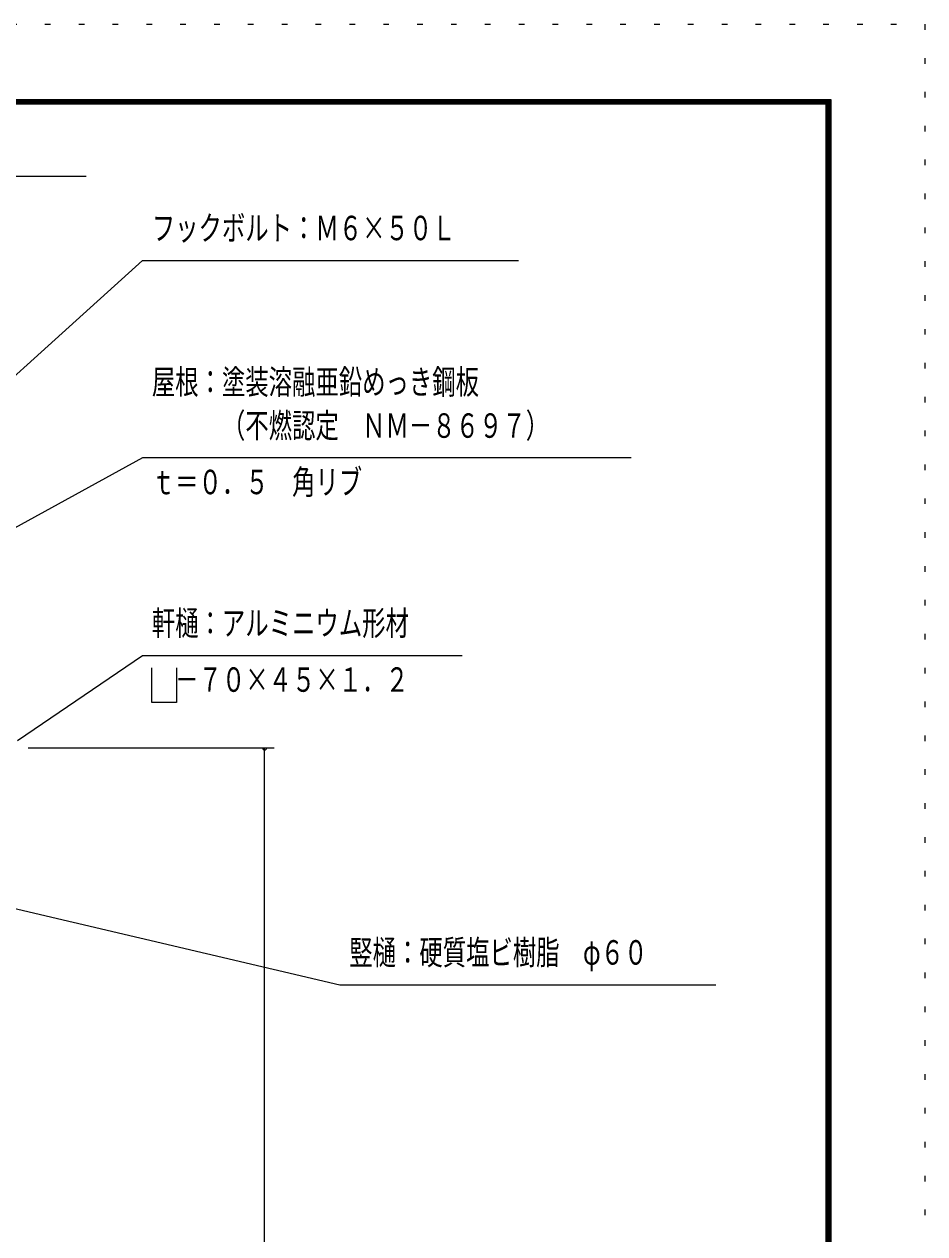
# Model space of a CAD drawing. Units: millimetres, scale not verified. Extents: x -25848 to 25858, y -10500 to 10500.
# Drawn here: x 21068 to 25858, y 4071 to 10500 of the extents above; entities that cross this region are included whole.
import ezdxf
from ezdxf.enums import TextEntityAlignment as Align

# ---------------------------------------------------------------- set-up
doc = ezdxf.new("R2010")
doc.units = ezdxf.units.MM
doc.header["$LTSCALE"] = 60
doc.linetypes.add('USER4', pattern=[3, 0.5, -2.5])
for name, color, linetype, lineweight in [('0-A_2-52DIM', 3, 'Continuous', 18), ('0-C_F-F1PAPER', 5, 'Continuous', 18), ('0-D_F-E_J_ADD', 5, 'USER4', 18)]:
    doc.layers.add(name, color=color, linetype=linetype, lineweight=lineweight)
doc.styles.add('ＭＳ ゴシック', font='')
doc.styles.get('ＭＳ ゴシック').set_extended_font_data('MS Gothic')

msp = doc.modelspace()

# ---------------------------------------------------------------- linework, layer by layer
at = {"layer": '0-A_2-52DIM'}
for p, q in [((21396.65, 9689.93), (19246.64, 9689.93)), ((22396.65, 6652.53), (21088.89, 6652.53)), ((22356.65, 6652.53), (22336.65, 6652.53)), ((22346.65, -900.07), (22346.65, 6652.53))]:
    msp.add_line(p, q, dxfattribs=at)
for points in [[(19985.58, 7699.55), (21696.64, 9244.93), (23696.64, 9244.93)], [(24296.64, 8194.93), (21696.64, 8194.93), (20440.35, 7506.15)], [(21032.71, 6692.54), (21696.64, 7144.93), (23396.65, 7144.93)], [(21878.29, 7078.88), (21878.29, 6894.93), (21746.65, 6894.93), (21746.65, 7078.88)], [(20974.25, 5810.98), (22746.65, 5394.93), (24746.65, 5394.93)]]:
    msp.add_lwpolyline(points, dxfattribs=at)
msp.add_arc((22346.65, 6652.53), 10, 180, 0, dxfattribs=at)
at = {"layer": '0-C_F-F1PAPER'}
for points in [[(25358.06, -10000), (-3341.94, -10000), (-3341.94, 10100), (25358.06, 10100)], [(25355.55, -9997.5), (25355.55, 10097.5), (-3339.44, 10097.5), (-3339.44, -9997.5)], [(25353.06, -9995), (25353.06, 10095), (-3336.94, 10095), (-3336.94, -9995)], [(25350.56, -9992.5), (-3334.44, -9992.5), (-3334.44, 10092.5), (25350.56, 10092.5)], [(25348.06, -9990), (25348.06, 10090), (-3331.94, 10090), (-3331.94, -9990)], [(25345.56, -9987.5), (-3329.44, -9987.5), (-3329.44, 10087.5), (25345.56, 10087.5)], [(25343.05, -9985), (25343.05, 10085), (-3326.94, 10085), (-3326.94, -9985)], [(25340.56, -9982.5), (-3324.44, -9982.5), (-3324.44, 10082.5), (25340.56, 10082.5)], [(25338.06, -9980), (-3321.94, -9980), (-3321.94, 10080), (25338.06, 10080)], [(25335.56, -9977.5), (-3319.44, -9977.5), (-3319.44, 10077.5), (25335.56, 10077.5)], [(25333.06, -9975), (25333.06, 10075), (-3316.94, 10075), (-3316.94, -9975)]]:
    msp.add_lwpolyline(points, close=True, dxfattribs=at)
at = {"layer": '0-D_F-E_J_ADD'}
msp.add_lwpolyline([(25858.06, -10500), (-3841.94, -10500), (-3841.94, 10500), (25858.06, 10500)], close=True, dxfattribs=at)

# ---------------------------------------------------------------- texts
at = {"layer": '0-A_2-52DIM', "color": 7, "style": 'ＭＳ ゴシック', "width": 0.7}
for s, p in [('フックボルト：Ｍ６×５０Ｌ', (21746.65, 9312.7)), ('屋根：塗装溶融亜鉛めっき鋼板', (21746.64, 8494.61)), ('\u3000\u3000\u3000（不燃認定\u3000ＮＭ－８６９７）', (21746.64, 8262.7)), ('ｔ＝０．５\u3000角リブ', (21746.64, 7962.7)), ('軒樋：アルミニウム形材', (21746.65, 7212.7)), ('\u3000－７０×４５×１．２', (21746.65, 6912.7)), ('竪樋：硬質塩ビ樹脂\u3000φ６０', (22796.64, 5462.7))]:
    msp.add_text(s, height=130.2, dxfattribs=at).set_placement(p, align=Align.BOTTOM_LEFT)

doc.saveas('drawing.dxf')
